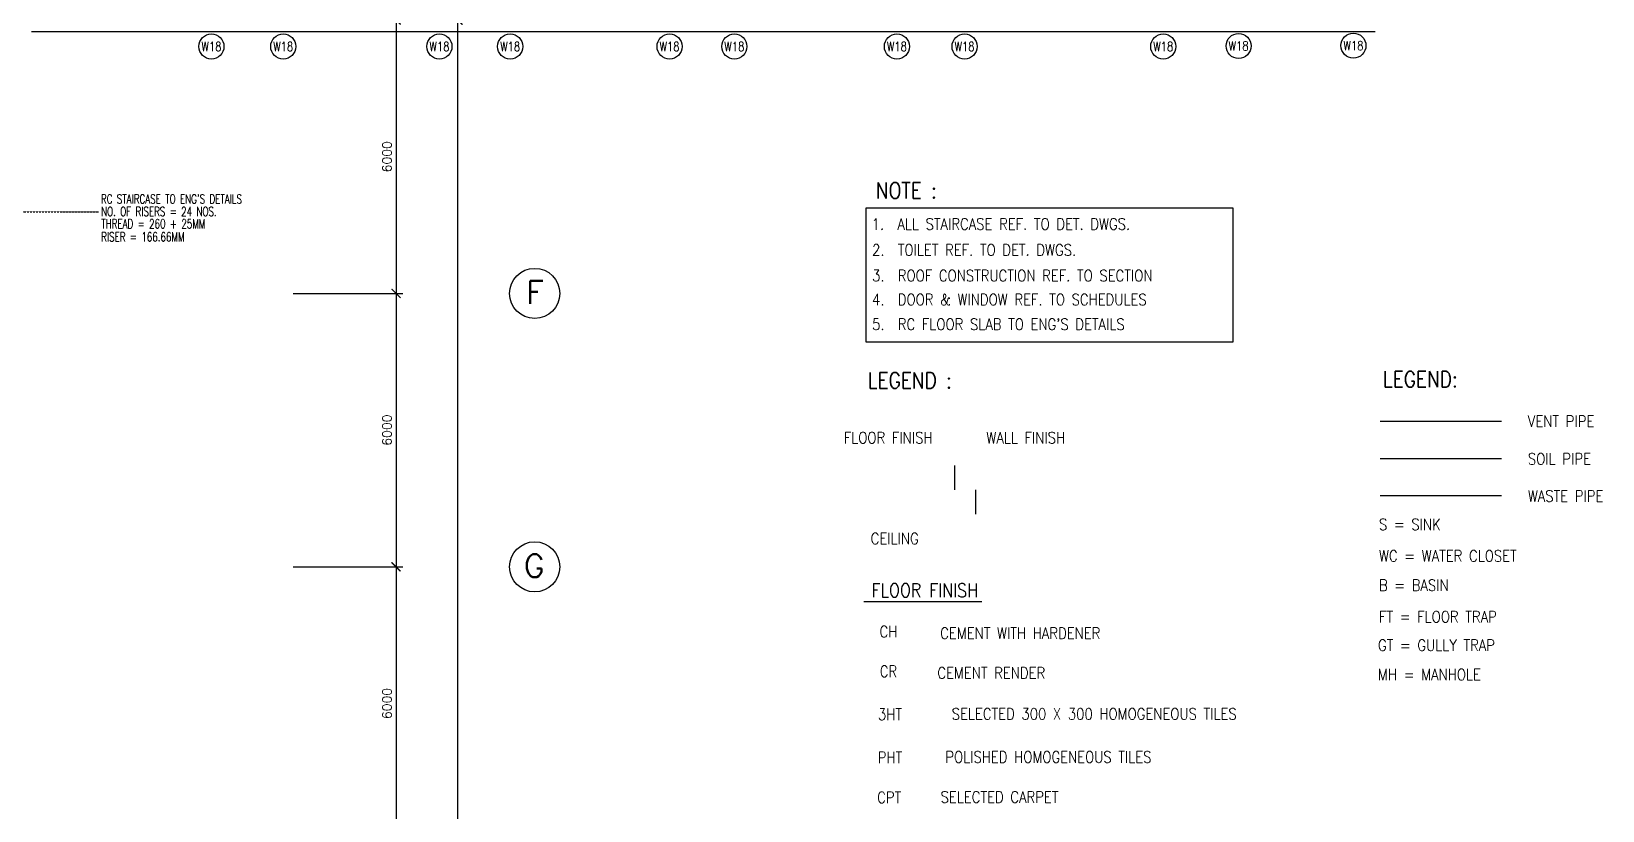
# Model space of a CAD drawing. Header units: feet. Extents: x 1613173 to 1750704, y -859418 to -757301.
# Drawn here: x 1716210 to 1750704, y -801774 to -784674 of the extents above; entities that cross this region are included whole.
import ezdxf
from ezdxf.enums import TextEntityAlignment as Align

# ---------------------------------------------------------------- set-up
doc = ezdxf.new("R2010")
doc.units = ezdxf.units.FT
doc.header["$LTSCALE"] = 13
doc.header["$MEASUREMENT"] = 0
doc.linetypes.add('DIVIDE', pattern=[1.25, 0.5, -0.25, 0, -0.25, 0, -0.25])
doc.layers.get('0').update_dxf_attribs({"linetype": 'CONTINUOUS'})
for name, color, linetype in [('DIM', 7, 'CONTINUOUS'), ('GRID-T', 7, 'CONTINUOUS'), ('LINE', 7, 'CONTINUOUS'), ('SP', 220, 'CONTINUOUS'), ('T50', 4, 'CONTINUOUS'), ('WIN-T', 7, 'CONTINUOUS'), ('WP', 50, 'DIVIDE')]:
    doc.layers.add(name, color=color, linetype=linetype)
doc.styles.add('ROMANS', font='romans')
doc.styles.get("Standard").update_dxf_attribs({"font": 'ROMANS.SHX'})
doc.dimstyles.new('STANDARD$0', dxfattribs={"dimscale": 0, "dimtxt": 8, "dimasz": 6, "dimexe": 1, "dimexo": 1, "dimgap": 3, "dimtad": 1, "dimdec": 0, "dimlfac": -1, "dimrnd": 1, "dimzin": 0, "dimdsep": 46, "dimtxsty": 'Standard', "dimcen": 0, "dimclrd": 5, "dimclre": 250, "dimadec": 0, "dimazin": 0, "dimtfac": 1, "dimtdec": 4, "dimtofl": 0, "dimtmove": 0, "dimatfit": 3, "dimfxl": 1, "dimtolj": 1, "dimtzin": 0, "dimarcsym": 0})

# ---------------------------------------------------------------- blocks, each defined once
blk = doc.blocks.new('_ARCHTICK')
at = {"color": 0, "linetype": 'ByBlock', "const_width": 0.15}
blk.add_lwpolyline([(-0.5, -0.5), (0.5, 0.5)], dxfattribs=at)
blk = doc.blocks.new('*D182')
at = {"layer": 'DIM', "color": 7, "lineweight": -2, "transparency": 16777216}
for p, q in [((1724216, -784274), (1724216, -790574)), ((1721955, -784424), (1724366, -784424)), ((1721955, -790424), (1724366, -790424))]:
    blk.add_line(p, q, dxfattribs=at)
at = {"layer": 'DIM', "color": 7, "lineweight": -2, "transparency": 16777216, "xscale": 200, "yscale": 200, "zscale": 200}
for p, rotation in [((1724216, -784424), 90), ((1724216, -790424), 270)]:
    blk.add_blockref('_ARCHTICK', p, dxfattribs=dict(at, rotation=rotation))
at = {"layer": 'DIM', "color": 7, "transparency": 16777216, "insert": (1724016, -787424), "char_height": 200, "attachment_point": 5, "rotation": 90, "style": 'ROMANS'}
blk.add_mtext('\\A1;6000', dxfattribs=at)
blk = doc.blocks.new('*D183')
at = {"layer": 'DIM', "color": 7, "lineweight": -2, "transparency": 16777216}
for p, q in [((1721955, -790424), (1724366, -790424)), ((1724216, -790274), (1724216, -796574)), ((1721955, -796424), (1724366, -796424))]:
    blk.add_line(p, q, dxfattribs=at)
at = {"layer": 'DIM', "color": 7, "lineweight": -2, "transparency": 16777216, "xscale": 200, "yscale": 200, "zscale": 200}
for p, rotation in [((1724216, -790424), 90), ((1724216, -796424), 270)]:
    blk.add_blockref('_ARCHTICK', p, dxfattribs=dict(at, rotation=rotation))
at = {"layer": 'DIM', "color": 7, "transparency": 16777216, "insert": (1724016, -793424), "char_height": 200, "attachment_point": 5, "rotation": 90, "style": 'ROMANS'}
blk.add_mtext('\\A1;6000', dxfattribs=at)
blk = doc.blocks.new('*D184')
at = {"layer": 'DIM', "color": 7, "lineweight": -2, "transparency": 16777216}
for p, q in [((1721955, -796424), (1724366, -796424)), ((1724216, -796274), (1724216, -802574)), ((1721955, -802424), (1724366, -802424))]:
    blk.add_line(p, q, dxfattribs=at)
at = {"layer": 'DIM', "color": 7, "lineweight": -2, "transparency": 16777216, "xscale": 200, "yscale": 200, "zscale": 200}
for p, rotation in [((1724216, -796424), 90), ((1724216, -802424), 270)]:
    blk.add_blockref('_ARCHTICK', p, dxfattribs=dict(at, rotation=rotation))
at = {"layer": 'DIM', "color": 7, "transparency": 16777216, "insert": (1724016, -799424), "char_height": 200, "attachment_point": 5, "rotation": 90, "style": 'ROMANS'}
blk.add_mtext('\\A1;6000', dxfattribs=at)
blk = doc.blocks.new('*D191')
at = {"layer": 'DIM', "color": 7, "lineweight": -2, "transparency": 16777216}
for p, q in [((1725573, -838574), (1725573, -784274)), ((1722342, -784424), (1725723, -784424)), ((1722342, -838424), (1725723, -838424))]:
    blk.add_line(p, q, dxfattribs=at)
at = {"layer": 'DIM', "color": 7, "lineweight": -2, "transparency": 16777216, "xscale": 200, "yscale": 200, "zscale": 200}
for p, rotation in [((1725573, -784424), 90), ((1725573, -838424), 270)]:
    blk.add_blockref('_ARCHTICK', p, dxfattribs=dict(at, rotation=rotation))
at = {"layer": 'DIM', "color": 7, "transparency": 16777216, "insert": (1725373, -811424), "char_height": 200, "attachment_point": 5, "rotation": 90, "style": 'ROMANS'}
blk.add_mtext('\\A1;54000', dxfattribs=at)

msp = doc.modelspace()

# ---------------------------------------------------------------- linework, layer by layer
at = {"color": 0}
for p, q in [((1736476.5, -794198.4), (1736476.5, -794732.2)), ((1736939.6, -794732.2), (1736939.6, -795266))]:
    msp.add_line(p, q, dxfattribs=at)
at = {"layer": 'GRID-T', "color": 0}
for centre in [(1727259.6, -790424.1), (1727259.6, -796424.1)]:
    msp.add_circle(centre, 550, dxfattribs=at)
at = {"layer": 'LINE', "color": 0}
msp.add_line((1716210.2, -784674.1), (1745710.2, -784674.1), dxfattribs=at)
msp.add_lwpolyline([(1734526.5, -791485.6), (1742594.6, -791485.6), (1742594.6, -788549.5), (1734526.5, -788549.5)], close=True, dxfattribs=at)
at = {"layer": 'SP', "color": 0}
for p, q in [((1748483.6, -793233.5), (1745823.9, -793233.5)), ((1748483.6, -794058), (1745823.9, -794058)), ((1748483.6, -794869.2), (1745823.9, -794869.2))]:
    msp.add_line(p, q, dxfattribs=at)
at = {"layer": 'T50', "color": 0}
msp.add_line((1737074.8, -797191.9), (1734485.7, -797191.9), dxfattribs=at)
at = {"layer": 'WIN-T', "color": 0}
for centre in [(1720162.7, -785005.1), (1721738.6, -785005.1), (1725167.7, -785005.1), (1726721.2, -785005.1), (1730220.4, -785005.1), (1731642.6, -785005.1), (1735211.7, -785005.1), (1736696.9, -785005.1), (1741059.4, -785005.1), (1742713.5, -784992.9), (1745234.9, -784985.7)]:
    msp.add_circle(centre, 275, dxfattribs=at)
at = {"layer": 'WP', "color": 0}
msp.add_line((1715227.4, -788631.6), (1717685, -788631.6), dxfattribs=at)

# ---------------------------------------------------------------- texts
at = {"layer": 'GRID-T', "color": 0, "style": 'ROMANS'}
for s, p in [('F', (1727072.2, -790649.9)), ('G', (1727024.6, -796649.9))]:
    msp.add_text(s, height=500, dxfattribs=at).set_placement(p)
at = {"layer": 'T50', "color": 0, "style": 'ROMANS', "width": 0.85}
for s, height, p in [('NOTE :', 350, (1735418.8, -788165.3, 1895.1)), ('LEGEND :', 350, (1735494.6, -792332.6, 1895.1)), ('FLOOR FINISH', 250, (1735019.4, -793591.2, 1895.1)), ('WALL FINISH', 250, (1738040.4, -793591.2, 1895.1)), ('CEILING', 250, (1735163.3, -795803.6, 1895.1)), ('FLOOR FINISH', 300, (1735823.6, -796938, 1895.1)), ('CH', 250, (1735026.7, -797846.5, 1895.1)), ('CEMENT WITH HARDENER', 250, (1737920.3, -797882.3, 1895.1)), ('CR', 250, (1735026.7, -798718.3, 1895.1)), ('CEMENT RENDER', 250, (1737284.5, -798754.1, 1895.1)), ('3HT', 250, (1735059.8, -799661.5, 1895.1)), ('SELECTED 300 X 300 HOMOGENEOUS TILES', 250, (1739543.5, -799652.4, 1895.1)), ('PHT', 250, (1735059.8, -800607.2, 1895.1)), ('POLISHED HOMOGENEOUS TILES', 250, (1738537.1, -800598.2, 1895.1)), ('CPT', 250, (1735042.5, -801486.7, 1895.1)), ('SELECTED CARPET', 250, (1737464.6, -801477.6, 1895.1))]:
    msp.add_text(s, height=height, dxfattribs=at).set_placement(p, align=Align.MIDDLE)
for s, height, p in [('1.  ALL STAIRCASE REF. TO DET. DWGS.', 250, (1734658.3, -789026.7)), ('2.  TOILET REF. TO DET. DWGS.', 250, (1734666.3, -789595.3)), ('3.  ROOF CONSTRUCTION REF. TO SECTION', 250, (1734666.3, -790158.1)), ('4.  DOOR & WINDOW REF. TO SCHEDULES', 250, (1734666.3, -790683.1)), ("5.  RC FLOOR SLAB TO ENG'S DETAILS", 250, (1734666.3, -791226.1)), ('LEGEND:', 350, (1745880.9, -792482.1)), ('VENT PIPE', 250, (1749065, -793355.1)), ('SOIL PIPE ', 250, (1749065, -794180.6)), ('WASTE PIPE ', 250, (1749065, -794996.3)), ('S = SINK', 250, (1745795.5, -795618.6)), ('WC = WATER CLOSET', 250, (1745795.5, -796310)), ('B = BASIN', 250, (1745795.5, -796953.5)), ('FT = FLOOR TRAP', 250, (1745795.5, -797645)), ('GT = GULLY TRAP', 250, (1745773.7, -798270.7)), ('MH = MANHOLE', 250, (1745773.7, -798914.2))]:
    msp.add_text(s, height=height, dxfattribs=at).set_placement(p)
at = {"layer": 'WIN-T', "color": 0, "style": 'ROMANS', "width": 0.8}
for p in [(1720162.7, -785005.1), (1721738.6, -785005.1), (1725167.7, -785005.1), (1726721.2, -785005.1), (1730220.4, -785005.1), (1731642.6, -785005.1), (1735211.7, -785005.1), (1736696.9, -785005.1), (1741059.4, -785005.1), (1742713.5, -784992.9), (1745234.9, -784985.7)]:
    msp.add_text('W18', height=200, dxfattribs=at).set_placement(p, align=Align.MIDDLE_CENTER)
at = {"layer": 'WP', "color": 0, "style": 'ROMANS', "width": 0.7}
for s, p in [("RC STAIRCASE TO ENG'S DETAILS", (1717737.5, -788450.3)), ('NO. OF RISERS = 24 NOS.', (1717739.7, -788726)), ('THREAD = 260 + 25MM', (1717744.2, -788995.6)), ('RISER = 166.66MM', (1717742, -789282.3))]:
    msp.add_text(s, height=200, dxfattribs=at).set_placement(p)

# ---------------------------------------------------------------- dimensions: what is measured, and where the dimension line sits
at = {"layer": 'DIM', "color": 0}
for p1, p2, distance, picture, middle in [((1721805.4, -784424.1), (1721805.4, -790424.1), 2411.1, '*D182', (1724016.5, -787424.1)), ((1722192.4, -838424.1), (1722192.4, -784424.1), -3380.9, '*D191', (1725373.3, -811424.1)), ((1721805.4, -790424.1), (1721805.4, -796424.1), 2411.1, '*D183', (1724016.5, -793424.1)), ((1721805.4, -796424.1), (1721805.4, -802424.1), 2411.1, '*D184', (1724016.5, -799424.1))]:
    dim = msp.add_aligned_dim(p1=p1, p2=p2, distance=distance, dimstyle='STANDARD$0', override={"dimscale": 100, "dimtxt": 2, "dimasz": 2, "dimexe": 1.5, "dimexo": 1.5, "dimgap": 1, "dimtxsty": 'ROMANS', "dimblk": 'ARCHTICK', "dimdle": 1.5, "dimclrd": 7, "dimclre": 7, "dimclrt": 7, "dimtdec": 0, "dimtmove": 2}, dxfattribs=at)
    dim.commit()
    dim.dimension.update_dxf_attribs({"geometry": picture, "text_midpoint": middle})

doc.saveas('drawing.dxf')
